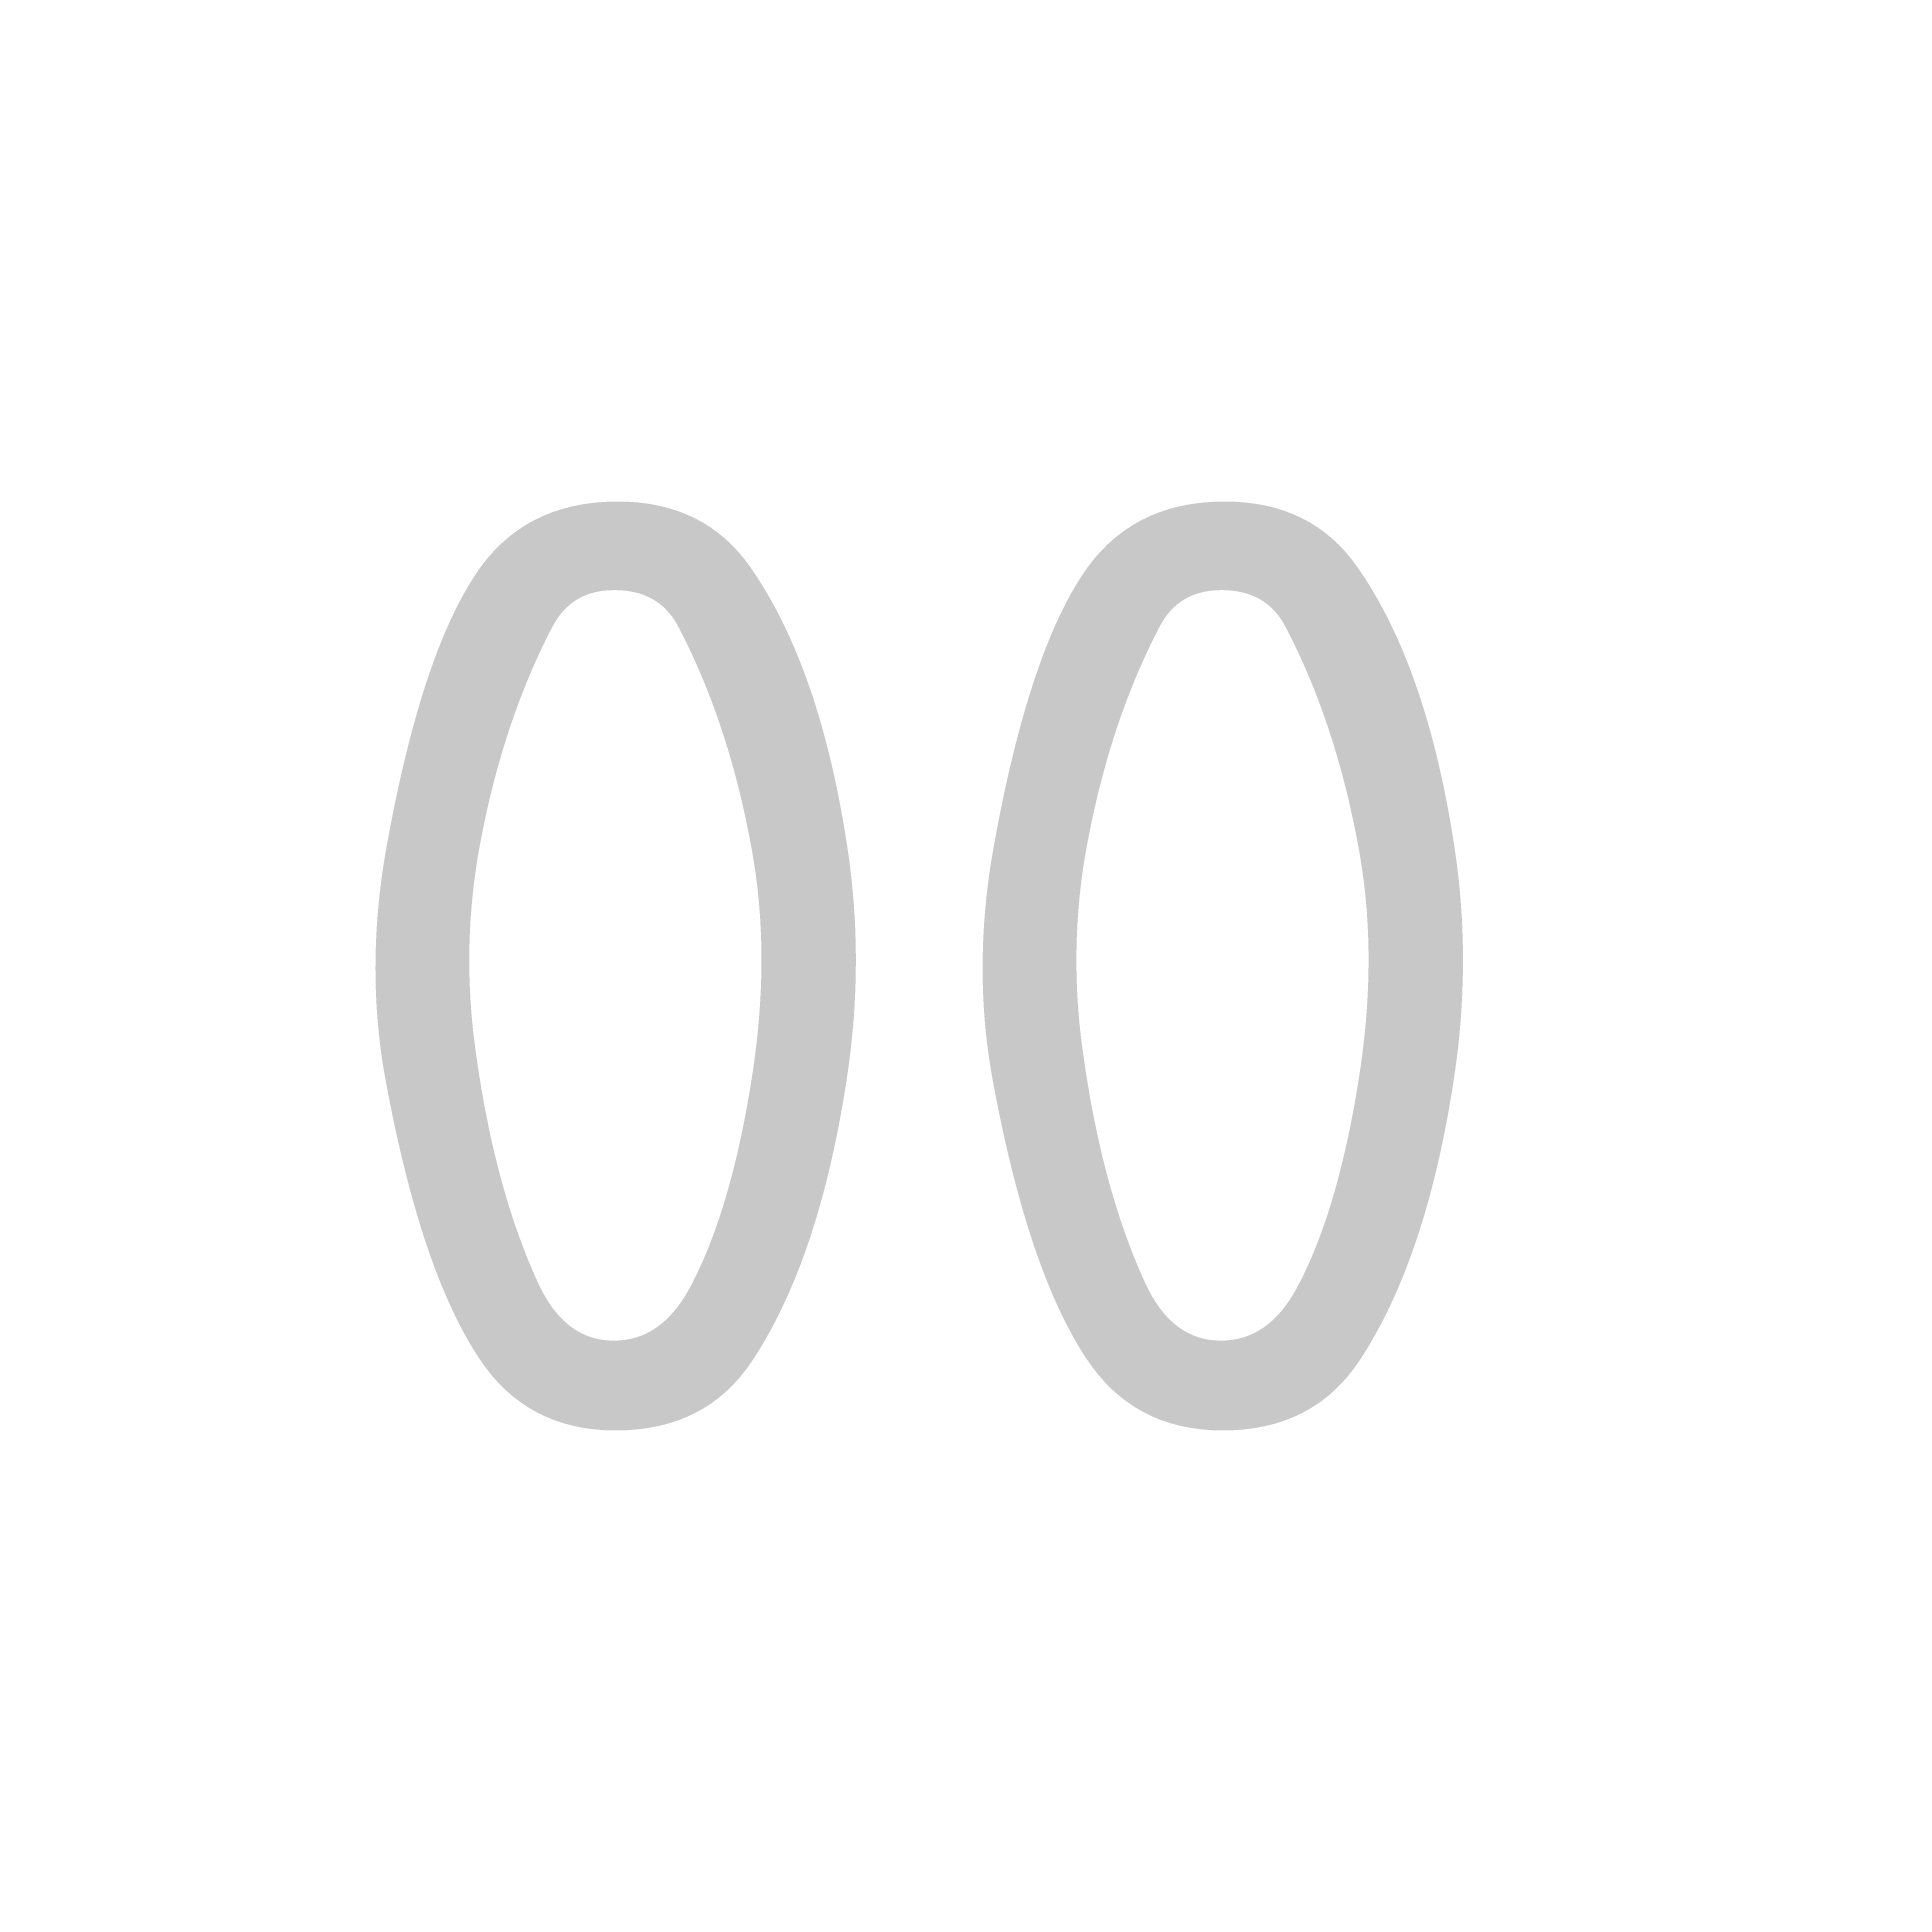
# Model space of a CAD drawing. Header units: metres. Extents: x -0.0025 to 0.0025, y -0.0025 to 0.0025.
import ezdxf

# ---------------------------------------------------------------- set-up
doc = ezdxf.new("R2010")
doc.units = ezdxf.units.M
doc.header["$MEASUREMENT"] = 0
doc.styles.add('NLCS-ISO-T25', font='', dxfattribs={"height": 0.0025})
doc.styles.get('NLCS-ISO-T25').set_extended_font_data('NLCS-ISO')

msp = doc.modelspace()

# ---------------------------------------------------------------- wipeouts: each hides what was drawn before it
msp.add_wipeout([(0.0025, 0), (0.002495, 0.0001586), (0.0024799, 0.0003165), (0.0024548, 0.0004731), (0.0024199, 0.0006279), (0.0023752, 0.0007801), (0.0023209, 0.0009292), (0.0022573, 0.0010745), (0.0021846, 0.0012155), (0.0021031, 0.0013516), (0.0020132, 0.0014823), (0.0019151, 0.001607), (0.0018093, 0.0017252), (0.0016963, 0.0018365), (0.0015764, 0.0019404), (0.0014501, 0.0020364), (0.0013181, 0.0021243), (0.0011807, 0.0022036), (0.0010385, 0.0022741), (0.0008922, 0.0023354), (0.0007423, 0.0023873), (0.0005894, 0.0024295), (0.0004341, 0.002462), (0.0002771, 0.0024846), (0.000119, 0.0024972), (-0.0000397, 0.0024997), (-0.0001981, 0.0024921), (-0.0003558, 0.0024746), (-0.000512, 0.002447), (-0.0006662, 0.0024096), (-0.0008177, 0.0023625), (-0.0009659, 0.0023059), (-0.0011102, 0.00224), (-0.00125, 0.0021651), (-0.0013848, 0.0020814), (-0.001514, 0.0019894), (-0.0016372, 0.0018894), (-0.0017537, 0.0017817), (-0.0018632, 0.0016669), (-0.0019651, 0.0015454), (-0.0020592, 0.0014176), (-0.002145, 0.0012842), (-0.0022221, 0.0011456), (-0.0022903, 0.0010023), (-0.0023492, 0.0008551), (-0.0023987, 0.0007043), (-0.0024386, 0.0005508), (-0.0024686, 0.000395), (-0.0024887, 0.0002376), (-0.0024987, 0.0000793), (-0.0024987, -0.0000793), (-0.0024887, -0.0002376), (-0.0024686, -0.000395), (-0.0024386, -0.0005508), (-0.0023987, -0.0007043), (-0.0023492, -0.0008551), (-0.0022903, -0.0010023), (-0.0022221, -0.0011456), (-0.002145, -0.0012842), (-0.0020592, -0.0014176), (-0.0019651, -0.0015454), (-0.0018632, -0.0016669), (-0.0017537, -0.0017817), (-0.0016372, -0.0018894), (-0.001514, -0.0019894), (-0.0013848, -0.0020814), (-0.00125, -0.0021651), (-0.0011102, -0.00224), (-0.0009659, -0.0023059), (-0.0008177, -0.0023625), (-0.0006662, -0.0024096), (-0.000512, -0.002447), (-0.0003558, -0.0024746), (-0.0001981, -0.0024921), (-0.0000397, -0.0024997), (0.000119, -0.0024972), (0.0002771, -0.0024846), (0.0004341, -0.002462), (0.0005894, -0.0024295), (0.0007423, -0.0023873), (0.0008922, -0.0023354), (0.0010385, -0.0022741), (0.0011807, -0.0022036), (0.0013181, -0.0021243), (0.0014501, -0.0020364), (0.0015764, -0.0019404), (0.0016963, -0.0018365), (0.0018093, -0.0017252), (0.0019151, -0.001607), (0.0020132, -0.0014823), (0.0021031, -0.0013516), (0.0021846, -0.0012155), (0.0022573, -0.0010745), (0.0023209, -0.0009292), (0.0023752, -0.0007801), (0.0024199, -0.0006279), (0.0024548, -0.0004731), (0.0024799, -0.0003165), (0.002495, -0.0001586)])

# ---------------------------------------------------------------- next in the draw order: texts
at = {"ltscale": 0.004, "insert": (-0.0001252, 0), "char_height": 0.000014, "width": 0.000013989, "attachment_point": 5, "rotation": 360, "line_spacing_factor": 0.85, "style": 'NLCS-ISO-T25'}
msp.add_mtext('\\pt64;\\H178.571x;00', dxfattribs=at)

doc.saveas('drawing.dxf')
